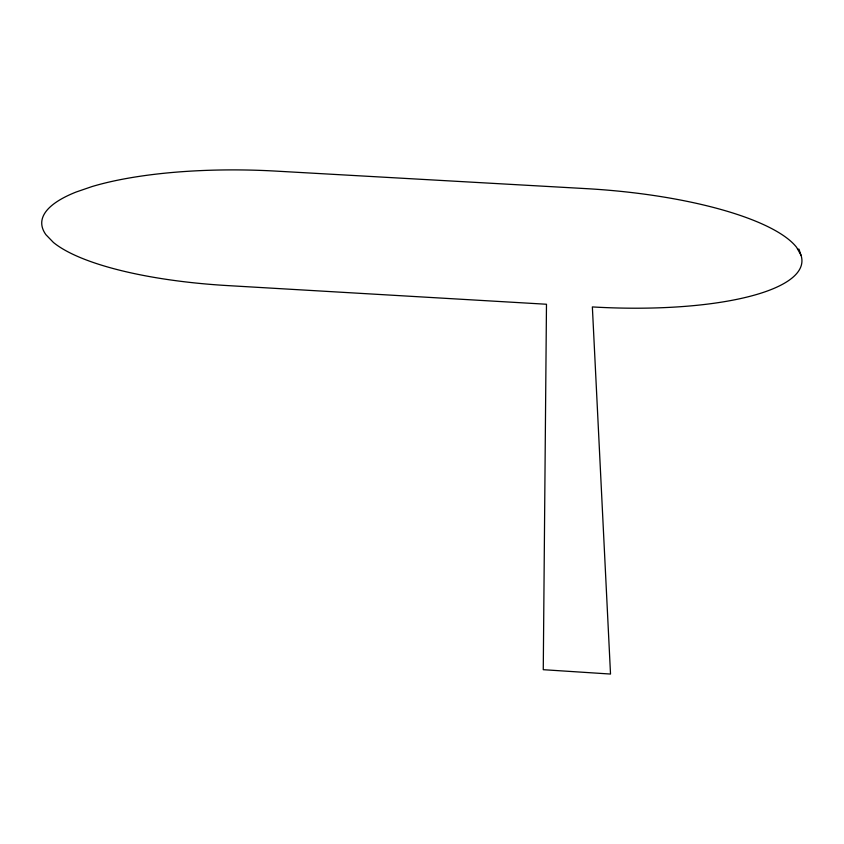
<?xml version="1.0" encoding="UTF-8"?>
<svg xmlns="http://www.w3.org/2000/svg" width="844" height="844" viewBox="0 0 844 844"><rect width="100%" height="100%" fill="white"/><g stroke="black" fill="none" stroke-linecap="round" stroke-linejoin="round"><path stroke-width="1.27" d="M797.601 249.128L798.983 249.212L800.977 255.152A212.15 58.848 3.8 0 1 592.361 306.931L610.518 674.05L543.262 669.693L546.479 304.251L227.289 285.567A210.705 58.215 1.6 0 1 53.446 242.481L45.945 234.727A210.705 58.215 1.6 0 1 76.224 191.989L92.08 186.545A210.705 58.215 1.6 0 1 275.946 171.11L586.517 188.655A212.15 58.848 3.8 0 1 796.578 247.313L800.977 255.152"/></g></svg>
